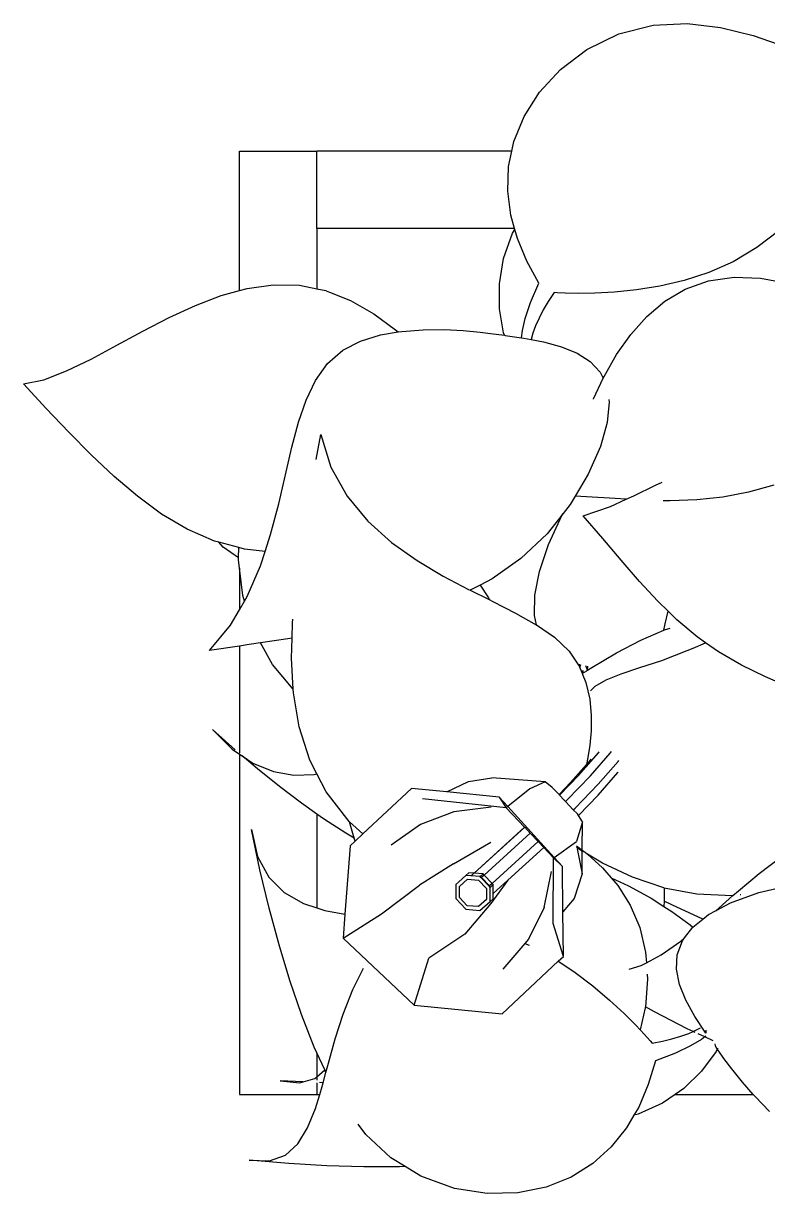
# Model space of a CAD drawing. Header units: metres. Extents: x 54.3 to 102.1, y 17 to 45.8.
# Drawn here: x 58.9246 to 59.1817, y 25.8433 to 26.2476 of the extents above; entities that cross this region are included whole.
import ezdxf

# ---------------------------------------------------------------- set-up
doc = ezdxf.new("R2010")
doc.units = ezdxf.units.M

msp = doc.modelspace()

# ---------------------------------------------------------------- linework, layer by layer
for p, q in [((59.13029, 26.244), (59.14215, 26.24706)), ((59.14215, 26.24706), (59.15387, 26.24762)), ((59.15387, 26.24762), (59.16538, 26.24625)), ((59.16538, 26.24625), (59.17671, 26.24343)), ((59.11928, 26.23858), (59.13029, 26.244)), ((59.17671, 26.24343), (59.18795, 26.23954)), ((59.11014, 26.23171), (59.11928, 26.23858)), ((59.1029, 26.22387), (59.11014, 26.23171)), ((59.09758, 26.21547), (59.1029, 26.22387)), ((59.09406, 26.20682), (59.09758, 26.21547)), ((59.09336, 26.20351), (59.09406, 26.20682)), ((58.99925, 26.20351), (59.02598, 26.20351)), ((58.99925, 26.15533), (58.99925, 26.20351)), ((59.09336, 26.20351), (59.02598, 26.20351)), ((59.02598, 26.17677), (59.02598, 26.20351)), ((59.09223, 26.19815), (59.09336, 26.20351)), ((59.09193, 26.18962), (59.09223, 26.19815)), ((59.093, 26.18131), (59.09193, 26.18962)), ((59.09427, 26.17677), (59.093, 26.18131)), ((59.02598, 26.17677), (59.02598, 26.15595)), ((59.09427, 26.17677), (59.02598, 26.17677)), ((59.09436, 26.17644), (59.09427, 26.17677)), ((59.0905, 26.16636), (59.09361, 26.17513)), ((59.09361, 26.17513), (59.09436, 26.17644)), ((59.09526, 26.17325), (59.09436, 26.17644)), ((59.09854, 26.16546), (59.09526, 26.17325)), ((59.18562, 26.17589), (59.17793, 26.17017)), ((59.17793, 26.17017), (59.16976, 26.16524)), ((59.08905, 26.15761), (59.0905, 26.16636)), ((59.10271, 26.15791), (59.09854, 26.16546)), ((59.16976, 26.16524), (59.16137, 26.1615)), ((59.16137, 26.1615), (59.1529, 26.15875)), ((59.00189, 26.15605), (59.01086, 26.15729)), ((59.01086, 26.15729), (59.02002, 26.15715)), ((59.02002, 26.15715), (59.02598, 26.15595)), ((59.0891, 26.14903), (59.08905, 26.15761)), ((59.09979, 26.15114), (59.10271, 26.15791)), ((59.1445, 26.15682), (59.13639, 26.15554)), ((59.1529, 26.15875), (59.1445, 26.15682)), ((59.15327, 26.15582), (59.16129, 26.15872)), ((59.16129, 26.15872), (59.1701, 26.15999)), ((59.1701, 26.15999), (59.17929, 26.1596)), ((59.17929, 26.1596), (59.1886, 26.15787)), ((58.98403, 26.1502), (58.99298, 26.15362)), ((58.99298, 26.15362), (58.99925, 26.15533)), ((58.99925, 26.15533), (59.00189, 26.15605)), ((59.02598, 26.15595), (59.02905, 26.15533)), ((59.02905, 26.15533), (59.02923, 26.15526)), ((59.02923, 26.15526), (59.03041, 26.15479)), ((59.03041, 26.15479), (59.03757, 26.15191)), ((59.10791, 26.15463), (59.10593, 26.15158)), ((59.10895, 26.15455), (59.10791, 26.15463)), ((59.11182, 26.1544), (59.10895, 26.15455)), ((59.11628, 26.15431), (59.11182, 26.1544)), ((59.12203, 26.1544), (59.11628, 26.15431)), ((59.12882, 26.15478), (59.12203, 26.1544)), ((59.13639, 26.15554), (59.12882, 26.15478)), ((59.14621, 26.15165), (59.15327, 26.15582)), ((58.975, 26.146), (58.98403, 26.1502)), ((59.03757, 26.15191), (59.04563, 26.14726)), ((59.0905, 26.14072), (59.0891, 26.14903)), ((59.09798, 26.1457), (59.09979, 26.15114)), ((59.1042, 26.14863), (59.10274, 26.1458)), ((59.10593, 26.15158), (59.1042, 26.14863)), ((59.13996, 26.14637), (59.14621, 26.15165)), ((58.96592, 26.1413), (58.975, 26.146)), ((59.04563, 26.14726), (59.05319, 26.14178)), ((59.09701, 26.14146), (59.09798, 26.1457)), ((59.10274, 26.1458), (59.10154, 26.14311)), ((59.13439, 26.14014), (59.13996, 26.14637)), ((58.95687, 26.13639), (58.96592, 26.1413)), ((59.04801, 26.13997), (59.05409, 26.14101)), ((59.05319, 26.14178), (59.05409, 26.14101)), ((59.05409, 26.14101), (59.05532, 26.14121)), ((59.05532, 26.14121), (59.06273, 26.14177)), ((59.06273, 26.14177), (59.06993, 26.1418)), ((59.06993, 26.1418), (59.07658, 26.14147)), ((59.07658, 26.14147), (59.08235, 26.14095)), ((59.08235, 26.14095), (59.08691, 26.1404)), ((59.08691, 26.1404), (59.08991, 26.13998)), ((59.09078, 26.13985), (59.0905, 26.14072)), ((59.0967, 26.13894), (59.09701, 26.14146)), ((59.10062, 26.14057), (59.1, 26.13835)), ((59.10154, 26.14311), (59.10062, 26.14057)), ((58.94799, 26.13165), (58.95687, 26.13639)), ((59.03493, 26.13467), (59.04112, 26.13787)), ((59.04112, 26.13787), (59.04801, 26.13997)), ((59.08991, 26.13998), (59.09078, 26.13985)), ((59.09078, 26.13985), (59.09099, 26.13982)), ((59.09099, 26.13982), (59.09744, 26.13883)), ((59.09744, 26.13883), (59.1, 26.13835)), ((59.1, 26.13835), (59.10431, 26.13754)), ((59.10431, 26.13754), (59.11051, 26.13586)), ((59.12947, 26.13316), (59.13439, 26.14014)), ((59.02971, 26.13008), (59.03493, 26.13467)), ((59.11051, 26.13586), (59.11592, 26.13365)), ((59.11592, 26.13365), (59.12041, 26.13079)), ((59.12518, 26.12566), (59.12947, 26.13316)), ((58.93951, 26.12752), (58.94799, 26.13165)), ((59.02555, 26.12423), (59.02971, 26.13008)), ((59.12041, 26.13079), (59.12386, 26.12711)), ((58.92462, 26.12311), (58.93164, 26.12449)), ((58.93164, 26.12449), (58.93951, 26.12752)), ((59.02228, 26.11747), (59.02555, 26.12423)), ((59.12156, 26.11789), (59.12487, 26.125)), ((59.12386, 26.12711), (59.12487, 26.125)), ((59.12487, 26.125), (59.12518, 26.12566)), ((58.93245, 26.11461), (58.92462, 26.12311)), ((59.01964, 26.10978), (59.02228, 26.11747)), ((59.12151, 26.11776), (59.12156, 26.11789)), ((59.12698, 26.11669), (59.12632, 26.10968)), ((59.12683, 26.11768), (59.12698, 26.11669)), ((58.94026, 26.1064), (58.93245, 26.11461)), ((59.01737, 26.1012), (59.01964, 26.10978)), ((59.12632, 26.10968), (59.12396, 26.10139)), ((58.94808, 26.09854), (58.94026, 26.1064)), ((59.02572, 26.09698), (59.02739, 26.1056)), ((59.02739, 26.1056), (59.03084, 26.09424)), ((59.01282, 26.08167), (59.01737, 26.1012)), ((59.12396, 26.10139), (59.11972, 26.09189)), ((58.95596, 26.0911), (58.94808, 26.09854)), ((59.03084, 26.09424), (59.03642, 26.08425)), ((59.11972, 26.09189), (59.1152, 26.08429)), ((58.964, 26.08422), (58.95596, 26.0911)), ((59.13544, 26.08443), (59.14301, 26.08811)), ((59.14301, 26.08811), (59.1453, 26.08909)), ((59.18389, 26.08811), (59.17512, 26.08563)), ((58.97234, 26.07807), (58.964, 26.08422)), ((59.03642, 26.08425), (59.04359, 26.07562)), ((59.1152, 26.08429), (59.11346, 26.08137)), ((59.11918, 26.08408), (59.1152, 26.08429)), ((59.12902, 26.08341), (59.11918, 26.08408)), ((59.13279, 26.08319), (59.13544, 26.08443)), ((59.16624, 26.08393), (59.15721, 26.08297)), ((59.17512, 26.08563), (59.16624, 26.08393)), ((59.01001, 26.07105), (59.01282, 26.08167)), ((59.11346, 26.08137), (59.11106, 26.07832)), ((59.11802, 26.07743), (59.12737, 26.08066)), ((59.12737, 26.08066), (59.13279, 26.08319)), ((59.13279, 26.08319), (59.12902, 26.08341)), ((59.14799, 26.08266), (59.14563, 26.08271)), ((59.15721, 26.08297), (59.14799, 26.08266)), ((58.98114, 26.07284), (58.97234, 26.07807)), ((59.04359, 26.07562), (59.05181, 26.06825)), ((59.11106, 26.07832), (59.10549, 26.07122)), ((59.10597, 26.06751), (59.11078, 26.07783)), ((59.11078, 26.07783), (59.11106, 26.07832)), ((59.12477, 26.06965), (59.11802, 26.07743)), ((58.99061, 26.06873), (58.98114, 26.07284)), ((58.99216, 26.06832), (58.99061, 26.06873)), ((58.99367, 26.06668), (58.99216, 26.06832)), ((58.99904, 26.06648), (58.99216, 26.06832)), ((59.0081, 26.0652), (59.01001, 26.07105)), ((59.05181, 26.06825), (59.06062, 26.062)), ((59.10549, 26.07122), (59.09644, 26.06269)), ((59.10284, 26.05819), (59.10597, 26.06751)), ((59.13112, 26.06211), (59.12477, 26.06965)), ((58.99893, 26.06295), (58.99367, 26.06668)), ((58.99893, 26.06295), (58.99904, 26.06648)), ((59.00096, 26.06597), (58.99904, 26.06648)), ((59.0081, 26.0652), (59.00096, 26.06597)), ((59.00647, 26.06023), (59.0081, 26.0652)), ((58.9989, 26.06224), (58.99893, 26.06295)), ((58.99925, 26.05938), (58.9989, 26.06224)), ((59.00195, 26.04961), (59.00647, 26.06023)), ((59.06062, 26.062), (59.0696, 26.05667)), ((59.09644, 26.06269), (59.08654, 26.05574)), ((59.13739, 26.05483), (59.13112, 26.06211)), ((58.99925, 26.05938), (58.99925, 26.04497)), ((59.0004, 26.04992), (58.99925, 26.05938)), ((59.0696, 26.05667), (59.07842, 26.05205)), ((59.08654, 26.05574), (59.08238, 26.05356)), ((59.10127, 26.05002), (59.10284, 26.05819)), ((59.07842, 26.05205), (59.07897, 26.05177)), ((59.08238, 26.05356), (59.07897, 26.05177)), ((59.07897, 26.05177), (59.08555, 26.04851)), ((59.08238, 26.05356), (59.08524, 26.04909)), ((59.14376, 26.04794), (59.13739, 26.05483)), ((58.99925, 26.04497), (59.00101, 26.048)), ((59.00101, 26.048), (59.0004, 26.04992)), ((59.00101, 26.048), (59.00195, 26.04961)), ((59.08524, 26.04909), (59.08555, 26.04851)), ((59.08555, 26.04851), (59.08682, 26.04788)), ((59.08682, 26.04788), (59.09464, 26.04389)), ((59.10116, 26.04302), (59.10127, 26.05002)), ((59.14732, 26.04449), (59.14376, 26.04794)), ((58.99617, 26.03968), (58.99925, 26.04497)), ((59.09464, 26.04389), (59.10175, 26.03984)), ((59.14636, 26.04017), (59.14732, 26.04449)), ((59.15038, 26.04152), (59.14732, 26.04449)), ((58.98891, 26.03098), (58.99617, 26.03968)), ((59.01742, 26.03524), (59.01755, 26.04045)), ((59.01755, 26.04045), (59.01767, 26.04179)), ((59.10183, 26.03979), (59.10116, 26.04302)), ((59.10175, 26.03984), (59.10183, 26.03979)), ((59.10183, 26.03979), (59.10809, 26.03549)), ((59.14584, 26.03799), (59.14636, 26.04017)), ((59.15735, 26.03569), (59.15038, 26.04152)), ((59.01742, 26.03524), (59.01591, 26.03499)), ((59.01724, 26.02833), (59.01742, 26.03524)), ((59.10809, 26.03549), (59.11314, 26.03067)), ((59.13787, 26.03453), (59.14584, 26.03799)), ((59.14584, 26.03799), (59.14608, 26.0381)), ((59.14608, 26.0381), (59.14804, 26.03869)), ((59.16027, 26.03364), (59.15735, 26.03569)), ((58.99925, 26.03247), (58.98891, 26.03098)), ((59.00264, 26.03297), (58.99925, 26.03247)), ((58.99925, 26.03247), (58.99925, 25.99545)), ((59.00653, 26.03356), (59.00264, 26.03297)), ((59.01591, 26.03499), (59.00653, 26.03356)), ((59.01065, 26.02615), (59.00653, 26.03356)), ((59.12953, 26.0301), (59.13787, 26.03453)), ((59.15389, 26.03089), (59.15597, 26.03179)), ((59.15597, 26.03179), (59.16027, 26.03364)), ((59.16474, 26.03049), (59.16027, 26.03364)), ((59.01785, 26.01761), (59.01724, 26.02833)), ((59.11314, 26.03067), (59.11614, 26.02621)), ((59.12094, 26.02502), (59.12953, 26.0301)), ((59.1376, 26.02501), (59.14521, 26.02754)), ((59.14521, 26.02754), (59.15389, 26.03089)), ((59.17262, 26.0259), (59.16474, 26.03049)), ((59.01785, 26.01761), (59.01065, 26.02615)), ((59.11625, 26.02632), (59.11614, 26.02621)), ((59.11614, 26.02621), (59.11666, 26.02542)), ((59.11667, 26.02622), (59.11666, 26.02542)), ((59.11666, 26.02542), (59.11684, 26.02498)), ((59.11684, 26.02498), (59.11712, 26.02611)), ((59.11684, 26.02498), (59.11762, 26.02309)), ((59.11727, 26.02393), (59.1176, 26.02393)), ((59.1176, 26.02393), (59.11799, 26.02393)), ((59.11767, 26.02331), (59.11762, 26.02309)), ((59.11762, 26.02309), (59.11765, 26.02301)), ((59.11765, 26.02301), (59.11922, 26.02397)), ((59.11782, 26.02368), (59.11767, 26.02331)), ((59.11794, 26.02387), (59.11782, 26.02368)), ((59.11799, 26.02393), (59.11794, 26.02387)), ((59.11933, 26.0245), (59.1189, 26.02568)), ((59.11933, 26.0245), (59.11922, 26.02397)), ((59.11922, 26.02397), (59.11947, 26.02412)), ((59.11944, 26.02503), (59.11933, 26.0245)), ((59.11947, 26.02412), (59.11933, 26.0245)), ((59.11948, 26.02554), (59.11944, 26.02503)), ((59.11947, 26.02412), (59.12094, 26.02502)), ((59.13116, 26.02289), (59.1376, 26.02501)), ((59.18097, 26.02183), (59.17262, 26.0259)), ((59.11765, 26.02301), (59.11894, 26.01987)), ((59.11894, 26.01987), (59.12024, 26.01416)), ((59.12207, 26.01858), (59.12597, 26.02083)), ((59.12597, 26.02083), (59.13116, 26.02289)), ((59.18976, 26.01805), (59.18097, 26.02183)), ((59.01793, 26.01636), (59.01785, 26.01761)), ((59.01993, 26.00459), (59.01793, 26.01636)), ((59.1205, 26.01703), (59.12207, 26.01858)), ((59.12024, 26.01416), (59.12076, 26.00851)), ((59.12076, 26.00851), (59.12073, 26.00313)), ((58.99776, 25.99657), (58.98993, 26.00365)), ((58.98993, 26.00365), (58.99676, 25.99684)), ((59.02357, 25.9931), (59.01993, 26.00459)), ((59.12073, 26.00313), (59.12029, 25.99823)), ((58.99676, 25.99684), (58.99925, 25.99515)), ((58.99925, 25.99515), (59.00017, 25.99452)), ((58.99925, 25.99515), (58.99925, 25.87754)), ((59.11897, 25.99072), (59.12327, 25.99559)), ((59.12029, 25.99823), (59.11964, 25.99402)), ((59.12046, 25.98764), (59.12726, 25.99541)), ((59.12327, 25.99559), (59.12355, 25.99596)), ((59.12726, 25.99541), (59.12774, 25.99604)), ((59.00546, 25.99003), (59.00017, 25.99452)), ((59.00017, 25.99452), (59.00382, 25.99204)), ((59.00382, 25.99204), (59.01097, 25.98914)), ((59.02598, 25.98838), (59.02357, 25.9931)), ((59.11914, 25.99158), (59.11365, 25.98531)), ((59.11897, 25.99072), (59.11895, 25.99066)), ((59.11914, 25.99158), (59.11897, 25.99072)), ((59.11964, 25.99402), (59.11914, 25.99158)), ((59.12039, 25.99301), (59.11914, 25.99158)), ((59.12066, 25.99336), (59.12039, 25.99301)), ((59.12321, 25.98479), (59.13003, 25.99258)), ((59.13003, 25.99258), (59.13031, 25.99294)), ((59.01307, 25.98394), (59.00546, 25.99003)), ((59.01097, 25.98914), (59.01808, 25.98792)), ((59.01808, 25.98792), (59.02506, 25.9881)), ((59.02506, 25.9881), (59.02598, 25.98828)), ((59.02598, 25.98838), (59.02598, 25.98828)), ((59.02603, 25.98829), (59.02598, 25.98838)), ((59.02598, 25.98828), (59.02603, 25.98829)), ((59.02921, 25.98208), (59.02603, 25.98829)), ((59.0784, 25.98568), (59.08643, 25.98693)), ((59.10483, 25.98551), (59.08643, 25.98693)), ((59.10984, 25.98097), (59.1165, 25.98785)), ((59.11244, 25.97935), (59.12046, 25.98764)), ((59.1165, 25.98785), (59.11895, 25.99066)), ((59.12315, 25.98097), (59.12996, 25.98874)), ((59.12996, 25.98874), (59.13011, 25.98894)), ((59.02065, 25.97821), (59.01307, 25.98394)), ((59.05864, 25.98326), (59.04188, 25.9676)), ((59.07084, 25.98207), (59.05864, 25.98326)), ((59.07084, 25.98207), (59.0784, 25.98568)), ((59.09954, 25.98316), (59.09196, 25.97704)), ((59.10483, 25.98551), (59.09954, 25.98316)), ((59.10731, 25.98365), (59.10483, 25.98551)), ((59.10965, 25.98117), (59.10731, 25.98365)), ((59.11365, 25.98531), (59.10965, 25.98117)), ((59.11517, 25.97647), (59.12321, 25.98479)), ((59.03713, 25.97186), (59.02921, 25.98208)), ((59.09143, 25.97661), (59.06252, 25.97972)), ((59.08902, 25.98028), (59.07084, 25.98207)), ((59.08902, 25.98028), (59.09143, 25.97661)), ((59.09196, 25.97704), (59.08902, 25.98028)), ((59.10984, 25.98097), (59.10965, 25.98117)), ((59.11144, 25.97927), (59.10984, 25.98097)), ((59.11144, 25.97927), (59.11157, 25.97941)), ((59.11186, 25.97882), (59.11144, 25.97927)), ((59.11186, 25.97882), (59.11244, 25.97935)), ((59.11458, 25.97593), (59.11186, 25.97882)), ((59.11633, 25.97392), (59.12315, 25.98097)), ((59.02598, 25.97443), (59.02065, 25.97821)), ((59.07331, 25.97523), (59.0618, 25.97085)), ((59.08616, 25.97675), (59.07331, 25.97523)), ((59.09196, 25.97704), (59.09143, 25.97661)), ((59.09776, 25.96988), (59.09143, 25.97661)), ((59.10793, 25.95941), (59.09196, 25.97704)), ((59.11458, 25.97593), (59.11517, 25.97647)), ((59.11598, 25.97445), (59.11458, 25.97593)), ((59.02598, 25.97443), (59.02598, 25.94203)), ((59.02827, 25.97281), (59.02598, 25.97443)), ((59.03603, 25.96778), (59.02827, 25.97281)), ((59.03727, 25.97174), (59.03713, 25.97186)), ((59.04188, 25.9676), (59.03727, 25.97174)), ((59.03888, 25.96615), (59.03727, 25.97174)), ((59.0618, 25.97085), (59.05161, 25.96362)), ((59.11775, 25.97179), (59.11573, 25.96494)), ((59.11633, 25.97392), (59.11598, 25.97445)), ((59.11775, 25.97179), (59.11633, 25.97392)), ((59.11768, 25.96198), (59.11775, 25.97179)), ((59.00633, 25.95518), (59.00337, 25.96907)), ((59.00337, 25.96907), (59.0055, 25.95979)), ((59.03888, 25.96615), (59.03603, 25.96778)), ((59.04188, 25.9676), (59.03918, 25.96508)), ((59.09776, 25.96988), (59.0803, 25.95397)), ((59.09779, 25.96986), (59.0803, 25.95397)), ((59.09972, 25.9678), (59.08378, 25.95331)), ((59.09779, 25.96986), (59.09776, 25.96988)), ((59.09972, 25.9678), (59.09779, 25.96986)), ((59.10244, 25.96491), (59.09972, 25.9678)), ((59.03745, 25.96346), (59.03568, 25.93982)), ((59.03918, 25.96508), (59.03745, 25.96346)), ((59.03915, 25.96599), (59.03888, 25.96615)), ((59.03918, 25.96508), (59.03888, 25.96615)), ((59.07318, 25.95725), (59.08606, 25.96469)), ((59.10244, 25.96491), (59.0865, 25.95042)), ((59.10435, 25.96288), (59.0919, 25.95157)), ((59.10435, 25.96288), (59.10244, 25.96491)), ((59.10774, 25.95928), (59.10435, 25.96288)), ((59.10793, 25.95941), (59.11573, 25.96494)), ((59.11767, 25.96162), (59.11563, 25.96282)), ((59.11566, 25.96342), (59.11768, 25.96198)), ((59.11588, 25.96239), (59.11761, 25.95382)), ((59.0055, 25.95979), (59.00937, 25.95261)), ((59.10757, 25.93658), (59.10774, 25.95928)), ((59.10774, 25.95928), (59.10793, 25.95941)), ((59.11079, 25.95625), (59.10774, 25.95928)), ((59.11079, 25.95625), (59.10793, 25.95941)), ((59.11761, 25.95382), (59.11767, 25.96162)), ((59.11767, 25.96162), (59.11768, 25.96198)), ((59.11814, 25.96135), (59.11767, 25.96162)), ((59.11768, 25.96198), (59.11864, 25.9613)), ((59.11864, 25.9613), (59.11945, 25.96057)), ((59.12467, 25.9575), (59.11945, 25.96057)), ((59.11945, 25.96057), (59.12468, 25.95589)), ((59.17875, 25.95388), (59.18643, 25.9596)), ((59.00955, 25.94192), (59.00633, 25.95518)), ((59.07318, 25.95725), (59.06144, 25.9498)), ((59.1045, 25.94211), (59.10708, 25.95453)), ((59.111, 25.94065), (59.11079, 25.95625)), ((59.13499, 25.9526), (59.12467, 25.9575)), ((59.12468, 25.95589), (59.12768, 25.95239)), ((59.00937, 25.95261), (59.01474, 25.94729)), ((59.07502, 25.951), (59.07399, 25.95006)), ((59.07747, 25.95317), (59.07502, 25.951)), ((59.07524, 25.94941), (59.078, 25.95188)), ((59.0785, 25.95411), (59.07747, 25.95317)), ((59.07923, 25.95304), (59.07747, 25.95317)), ((59.078, 25.95188), (59.08187, 25.95158)), ((59.08025, 25.95397), (59.0785, 25.95411)), ((59.07927, 25.95304), (59.07923, 25.95304)), ((59.08025, 25.95397), (59.07927, 25.95304)), ((59.08237, 25.9528), (59.07927, 25.95304)), ((59.0803, 25.95397), (59.08025, 25.95397)), ((59.08339, 25.95373), (59.0803, 25.95397)), ((59.08187, 25.95158), (59.08459, 25.94869)), ((59.08339, 25.95373), (59.08237, 25.9528)), ((59.08262, 25.95253), (59.08237, 25.9528)), ((59.08262, 25.95253), (59.0829, 25.95251)), ((59.08276, 25.95238), (59.08262, 25.95253)), ((59.0829, 25.95251), (59.08276, 25.95238)), ((59.08548, 25.94949), (59.08276, 25.95238)), ((59.08378, 25.95331), (59.0829, 25.95251)), ((59.0829, 25.95251), (59.08562, 25.94962)), ((59.08378, 25.95331), (59.08339, 25.95373)), ((59.0865, 25.95042), (59.08378, 25.95331)), ((59.0865, 25.95042), (59.08562, 25.94962)), ((59.0919, 25.95157), (59.08609, 25.94354)), ((59.08687, 25.95003), (59.0865, 25.95042)), ((59.0919, 25.95157), (59.08685, 25.94698)), ((59.11761, 25.95382), (59.11484, 25.94521)), ((59.12768, 25.95239), (59.13368, 25.94966)), ((59.12768, 25.95239), (59.12992, 25.94979)), ((59.1458, 25.94891), (59.13499, 25.9526)), ((59.17163, 25.94795), (59.17875, 25.95388)), ((59.01474, 25.94729), (59.02132, 25.94356)), ((59.04837, 25.93992), (59.06144, 25.9498)), ((59.07399, 25.95006), (59.07395, 25.94522)), ((59.07521, 25.94563), (59.07524, 25.94941)), ((59.08459, 25.94869), (59.08456, 25.9449)), ((59.08562, 25.94962), (59.08548, 25.94949)), ((59.08562, 25.94934), (59.08548, 25.94949)), ((59.08562, 25.94962), (59.08562, 25.94934)), ((59.08585, 25.9491), (59.08562, 25.94934)), ((59.08581, 25.94425), (59.08585, 25.9491)), ((59.08687, 25.95003), (59.08585, 25.9491)), ((59.08684, 25.94518), (59.08685, 25.94698)), ((59.08685, 25.94698), (59.08687, 25.95003)), ((59.12992, 25.94979), (59.13423, 25.94292)), ((59.13368, 25.94966), (59.14144, 25.94532)), ((59.14601, 25.94883), (59.1458, 25.94891)), ((59.14601, 25.94883), (59.14592, 25.94436)), ((59.146, 25.94887), (59.14601, 25.94883)), ((59.15727, 25.94671), (59.14601, 25.94883)), ((59.1695, 25.94622), (59.15727, 25.94671)), ((59.16488, 25.94194), (59.16972, 25.94625)), ((59.16892, 25.94376), (59.17869, 25.94731)), ((59.16972, 25.94625), (59.1695, 25.94622)), ((59.16972, 25.94625), (59.17163, 25.94795)), ((59.17245, 25.94656), (59.17223, 25.94653)), ((59.17869, 25.94731), (59.19061, 25.95011)), ((59.02132, 25.94356), (59.02598, 25.94203)), ((59.07395, 25.94522), (59.07743, 25.94152)), ((59.07793, 25.94274), (59.07521, 25.94563)), ((59.08609, 25.94354), (59.0771, 25.93291)), ((59.0818, 25.94244), (59.07793, 25.94274)), ((59.08456, 25.9449), (59.0818, 25.94244)), ((59.08233, 25.94114), (59.08581, 25.94425)), ((59.08684, 25.94518), (59.08581, 25.94425)), ((59.11484, 25.94521), (59.111, 25.94065)), ((59.13423, 25.94292), (59.1375, 25.93522)), ((59.14144, 25.94532), (59.14589, 25.94246)), ((59.14592, 25.94436), (59.14589, 25.94246)), ((59.14589, 25.94246), (59.14858, 25.94073)), ((59.1486, 25.94303), (59.14592, 25.94436)), ((59.15928, 25.93807), (59.1486, 25.94303)), ((59.16395, 25.94111), (59.16892, 25.94376)), ((59.013, 25.9292), (59.00955, 25.94192)), ((59.02598, 25.94203), (59.0288, 25.94111)), ((59.0288, 25.94111), (59.03568, 25.93982)), ((59.03507, 25.93155), (59.04837, 25.93992)), ((59.03568, 25.93982), (59.03507, 25.93155)), ((59.07743, 25.94152), (59.08233, 25.94114)), ((59.1045, 25.94211), (59.09914, 25.9312)), ((59.1112, 25.92526), (59.111, 25.94065)), ((59.14858, 25.94073), (59.15498, 25.93612)), ((59.15928, 25.93807), (59.16131, 25.9397)), ((59.16131, 25.9397), (59.16395, 25.94111)), ((59.16395, 25.94111), (59.16488, 25.94194)), ((59.1112, 25.92526), (59.10757, 25.93658)), ((59.1375, 25.93522), (59.13956, 25.92671)), ((59.153, 25.93162), (59.15581, 25.9353)), ((59.15498, 25.93612), (59.15592, 25.93538)), ((59.15581, 25.9353), (59.15592, 25.93538)), ((59.15592, 25.93538), (59.15928, 25.93807)), ((59.03507, 25.93155), (59.05964, 25.90844)), ((59.0771, 25.93291), (59.06472, 25.92465)), ((59.09914, 25.9312), (59.09782, 25.92967)), ((59.14498, 25.92575), (59.1517, 25.93053)), ((59.15048, 25.92582), (59.15227, 25.93066)), ((59.1517, 25.93053), (59.153, 25.93162)), ((59.15227, 25.93066), (59.153, 25.93162)), ((59.01669, 25.91695), (59.013, 25.9292)), ((59.09782, 25.92967), (59.0902, 25.92087)), ((59.09782, 25.92967), (59.09928, 25.92908)), ((59.13956, 25.92671), (59.13983, 25.92303)), ((59.05964, 25.90844), (59.06472, 25.92465)), ((59.09002, 25.90545), (59.10937, 25.92354)), ((59.10937, 25.92354), (59.1112, 25.92526)), ((59.10937, 25.92354), (59.11477, 25.92003)), ((59.13392, 25.92087), (59.13802, 25.92207)), ((59.13802, 25.92207), (59.13983, 25.92303)), ((59.13983, 25.92303), (59.14498, 25.92575)), ((59.15023, 25.92079), (59.15048, 25.92582)), ((59.03841, 25.9138), (59.04208, 25.92113)), ((59.11477, 25.92003), (59.12132, 25.91509)), ((59.14013, 25.91907), (59.14026, 25.91741)), ((59.1513, 25.91557), (59.15023, 25.92079)), ((59.02068, 25.90515), (59.01669, 25.91695)), ((59.12132, 25.91509), (59.12713, 25.91017)), ((59.14026, 25.91741), (59.13948, 25.90782)), ((59.15346, 25.91014), (59.1513, 25.91557)), ((59.03502, 25.90525), (59.03841, 25.9138)), ((59.12713, 25.91017), (59.13212, 25.90555)), ((59.15656, 25.90451), (59.15346, 25.91014)), ((59.05964, 25.90844), (59.09002, 25.90545)), ((59.13945, 25.90748), (59.13763, 25.89992)), ((59.13948, 25.90782), (59.13945, 25.90748)), ((59.14257, 25.90611), (59.13948, 25.90782)), ((59.15395, 25.90026), (59.14257, 25.90611)), ((59.02509, 25.89383), (59.02068, 25.90515)), ((59.03231, 25.89674), (59.03502, 25.90525)), ((59.13212, 25.90555), (59.13618, 25.90147)), ((59.16041, 25.89868), (59.15656, 25.90451)), ((59.13618, 25.90147), (59.13763, 25.89992)), ((59.13763, 25.89992), (59.13921, 25.89821)), ((59.13921, 25.89821), (59.1411, 25.89603)), ((59.15171, 25.89765), (59.15448, 25.89865)), ((59.15595, 25.89931), (59.15395, 25.90026)), ((59.15448, 25.89865), (59.15595, 25.89931)), ((59.15595, 25.89931), (59.15694, 25.89975)), ((59.15668, 25.89897), (59.15595, 25.89931)), ((59.15694, 25.89975), (59.15848, 25.90059)), ((59.15997, 25.89741), (59.15767, 25.8985)), ((59.1604, 25.89773), (59.15997, 25.89741)), ((59.16038, 25.89979), (59.16041, 25.89868)), ((59.02598, 25.8919), (59.02509, 25.89383)), ((59.02999, 25.88837), (59.03231, 25.89674)), ((59.1411, 25.89603), (59.14176, 25.89523)), ((59.14176, 25.89523), (59.14533, 25.89593)), ((59.14533, 25.89593), (59.14865, 25.89673)), ((59.14865, 25.89673), (59.15171, 25.89765)), ((59.15509, 25.8943), (59.14992, 25.89181)), ((59.15881, 25.89654), (59.15509, 25.8943)), ((59.15997, 25.89741), (59.15881, 25.89654)), ((59.16289, 25.89603), (59.15997, 25.89741)), ((59.16368, 25.89435), (59.16358, 25.895)), ((59.16417, 25.89335), (59.16368, 25.89435)), ((59.02598, 25.8919), (59.02598, 25.88363)), ((59.02871, 25.88602), (59.02598, 25.8919)), ((59.14992, 25.89181), (59.14302, 25.88921)), ((59.16387, 25.89237), (59.15886, 25.88559)), ((59.1643, 25.89317), (59.16387, 25.89237)), ((59.1643, 25.89317), (59.16417, 25.89335)), ((59.16452, 25.89359), (59.1643, 25.89317)), ((59.16481, 25.89246), (59.1643, 25.89317)), ((59.16659, 25.89001), (59.16481, 25.89246)), ((59.16936, 25.88635), (59.16659, 25.89001)), ((59.02598, 25.88363), (59.02871, 25.88602)), ((59.02912, 25.88513), (59.02871, 25.88602)), ((59.02912, 25.88513), (59.02999, 25.88837)), ((59.14302, 25.88921), (59.14048, 25.88097)), ((59.15886, 25.88559), (59.15272, 25.87959)), ((59.17299, 25.88183), (59.16936, 25.88635)), ((59.02124, 25.88188), (59.0133, 25.88223)), ((59.0133, 25.88223), (59.02011, 25.88155)), ((59.02011, 25.88155), (59.02124, 25.88188)), ((59.02124, 25.88188), (59.02534, 25.88307)), ((59.02534, 25.88307), (59.02598, 25.88363)), ((59.02598, 25.88363), (59.02598, 25.88248)), ((59.02598, 25.88161), (59.02598, 25.87754)), ((59.02817, 25.88161), (59.02693, 25.88162)), ((59.02781, 25.88028), (59.02817, 25.88161)), ((59.02817, 25.88161), (59.02912, 25.88513)), ((59.17675, 25.87754), (59.17299, 25.88183)), ((58.99925, 25.87754), (59.02598, 25.87754)), ((59.0255, 25.87273), (59.02697, 25.87754)), ((59.02598, 25.87754), (59.02697, 25.87754)), ((59.02697, 25.87754), (59.02781, 25.88028)), ((59.14048, 25.88097), (59.13716, 25.87319)), ((59.14974, 25.87754), (59.14542, 25.87456)), ((59.15272, 25.87959), (59.14974, 25.87754)), ((59.14974, 25.87754), (59.17675, 25.87754)), ((59.17737, 25.87682), (59.17675, 25.87754)), ((59.14542, 25.87456), (59.13695, 25.8707)), ((59.1824, 25.87167), (59.17737, 25.87682)), ((59.02279, 25.86602), (59.0255, 25.87273)), ((59.13549, 25.87033), (59.13293, 25.86597)), ((59.13716, 25.87319), (59.13549, 25.87033)), ((59.13695, 25.8707), (59.13549, 25.87033)), ((59.01941, 25.8605), (59.02279, 25.86602)), ((59.04295, 25.8637), (59.04024, 25.86726)), ((59.13293, 25.86597), (59.1277, 25.85943)), ((59.05149, 25.85566), (59.04295, 25.8637)), ((59.0151, 25.85655), (59.01941, 25.8605)), ((59.1277, 25.85943), (59.12135, 25.85372)), ((59.00264, 25.85487), (59.00959, 25.85457)), ((59.01627, 25.85368), (59.00264, 25.85487)), ((59.00959, 25.85457), (59.0151, 25.85655)), ((59.02943, 25.85292), (59.01627, 25.85368)), ((59.05648, 25.85259), (59.05149, 25.85566)), ((59.12135, 25.85372), (59.11385, 25.84901)), ((59.04218, 25.85254), (59.02943, 25.85292)), ((59.05454, 25.85253), (59.04218, 25.85254)), ((59.05648, 25.85259), (59.05454, 25.85253)), ((59.06193, 25.84925), (59.05648, 25.85259)), ((59.07348, 25.84509), (59.06193, 25.84925)), ((59.10518, 25.84554), (59.09544, 25.84353)), ((59.11385, 25.84901), (59.10518, 25.84554)), ((59.08477, 25.84328), (59.07348, 25.84509)), ((59.09544, 25.84353), (59.08477, 25.84328))]:
    msp.add_line(p, q)

doc.saveas('drawing.dxf')
